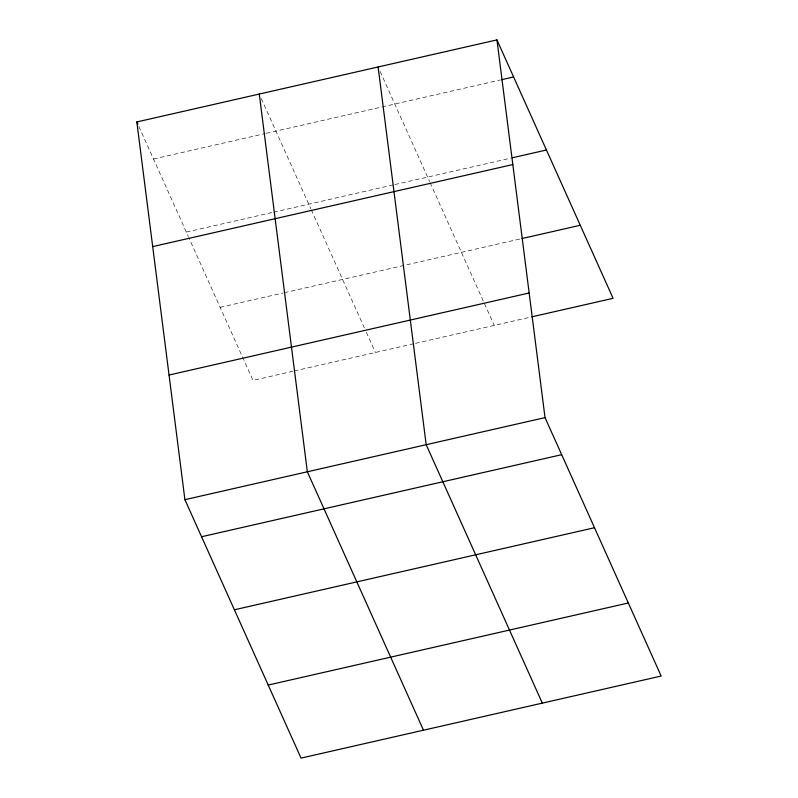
<?xml version="1.0" encoding="UTF-8"?>
<svg xmlns="http://www.w3.org/2000/svg" width="798" height="798" viewBox="0 0 798 798"><rect width="100%" height="100%" fill="white"/><g stroke="black" fill="none" stroke-linecap="round" stroke-linejoin="round"><path stroke-width="0.6" stroke-dasharray="3.99 2.99" d="M153.495 159.021L265.026 133.605M266.233 133.326L500.276 80M186.323 232.068L272.397 212.458M273.604 212.178L393.653 184.827M394.86 184.547L511.279 158.024M220.148 307.33L283.19 292.966M284.397 292.686L520.845 238.811M292.986 371.26L252.976 380.377L188.847 237.684M294.193 370.98L414.222 343.639M415.439 343.359L530.63 317.105M380.137 71.471L429.623 181.585M430.122 182.702L494.251 325.394M261.295 98.553L310.781 208.657M311.29 209.784L364.307 327.749M366.332 332.247L375.419 352.477M138.862 126.453L188.348 236.557"/><path stroke-width="1.2" d="M496.954 39.9L545.024 417.623L661.163 676.046L301.046 758.1L184.907 499.678L136.837 121.954L496.954 39.9L613.093 298.322L531.847 316.836M501.483 79.72L513.613 76.957M512.486 157.745L546.44 150.004M152.707 246.602L512.815 164.548M522.062 238.532L580.266 225.275M169.046 375.03L529.164 292.976M184.907 499.678L545.024 417.623M201.565 536.745L561.672 454.68M234.393 609.792L594.51 527.727M268.218 685.053L628.325 602.989M542.321 703.118L426.182 444.705L378.122 66.982M423.479 730.2L307.35 471.778L259.28 94.054M136.837 121.954L137.855 124.209"/></g></svg>
